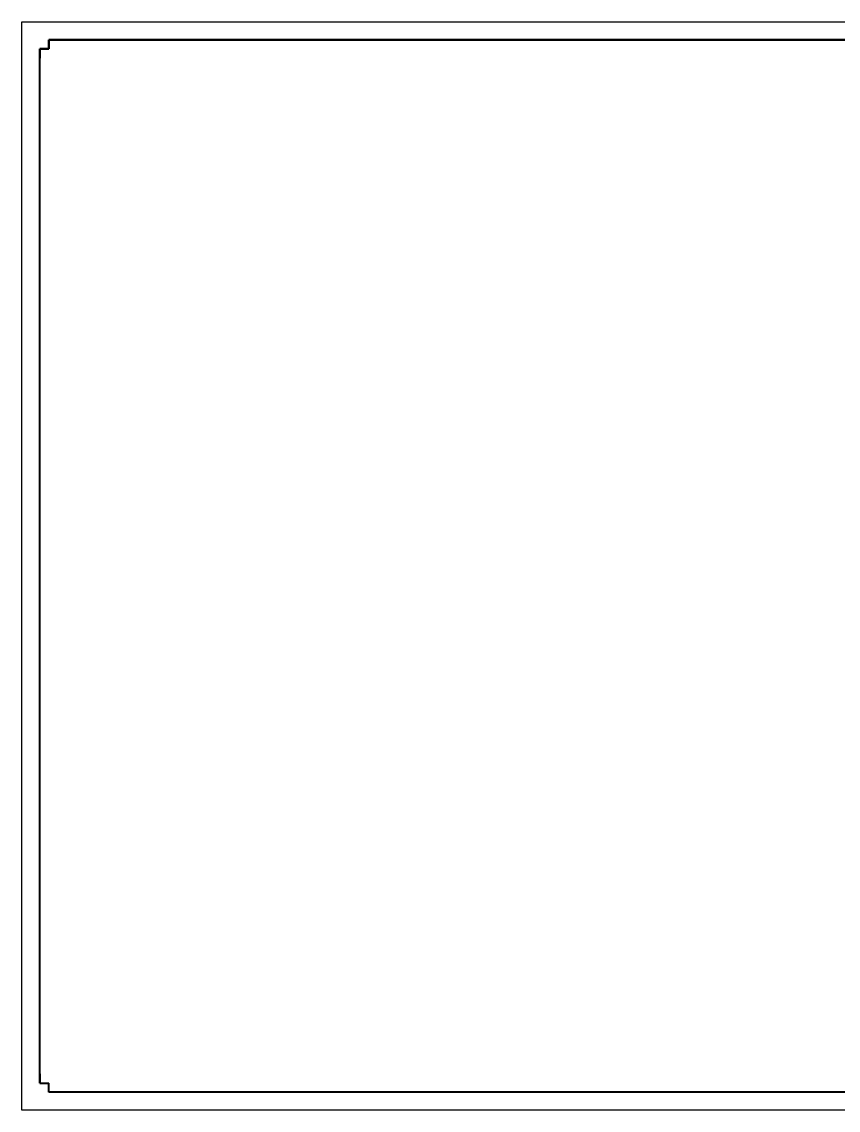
# Model space of a CAD drawing. Header units: millimetres. Extents: x 1638.1 to 1705.6, y 743.1 to 788.1.
# Drawn here: x 1638.07 to 1671.82, y 743.07 to 788.07 of the extents above; entities that cross this region are included whole.
import ezdxf

# ---------------------------------------------------------------- set-up
doc = ezdxf.new("R2010")
doc.units = ezdxf.units.MM

msp = doc.modelspace()

# ---------------------------------------------------------------- linework, layer by layer
for p, q in [((1638.075, 788.071), (1705.575, 788.071)), ((1638.075, 743.071), (1638.075, 788.071)), ((1639.2, 787.321), (1639.575, 787.321)), ((1639.2, 787.321), (1639.575, 787.321)), ((1639.2, 743.821), (1639.575, 743.821)), ((1705.575, 743.071), (1638.075, 743.071))]:
    msp.add_line(p, q)
at = {"lineweight": 50}
for p, q in [((1639.2, 787.321), (1704.45, 787.321)), ((1639.2, 787.321), (1639.2, 786.946)), ((1638.825, 786.571), (1638.825, 786.946)), ((1638.825, 786.946), (1639.2, 786.946))]:
    msp.add_line(p, q, dxfattribs=at)
at = {"lineweight": 40}
for p, q in [((1639.2, 787.321), (1639.2, 786.946)), ((1638.825, 744.196), (1638.825, 786.946)), ((1638.825, 786.571), (1638.825, 786.946)), ((1638.825, 786.946), (1639.2, 786.946)), ((1638.825, 744.571), (1638.825, 744.196)), ((1638.825, 744.196), (1639.2, 744.196)), ((1639.2, 743.821), (1639.2, 744.196)), ((1704.45, 743.821), (1639.2, 743.821))]:
    msp.add_line(p, q, dxfattribs=at)

doc.saveas('drawing.dxf')
